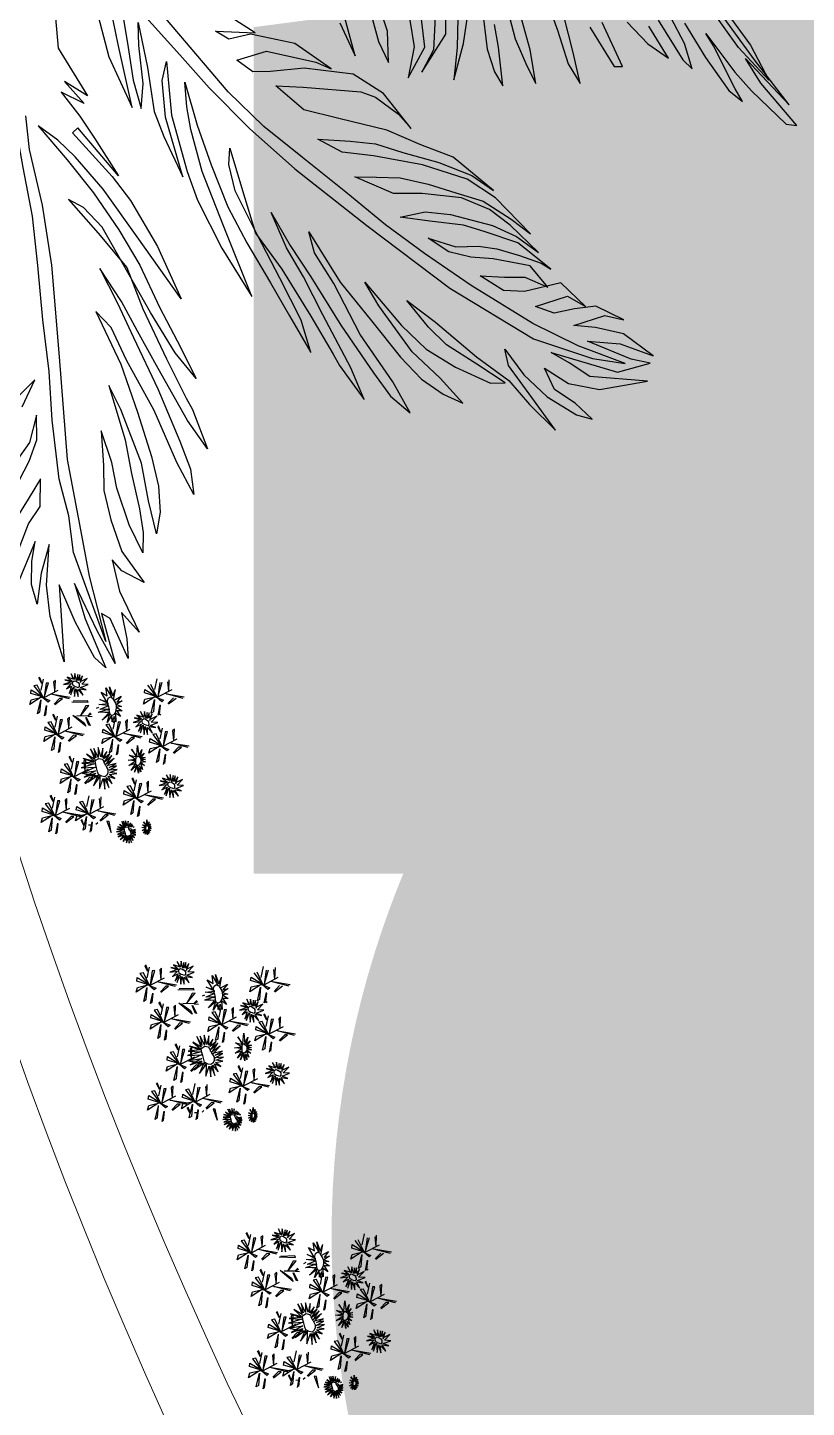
# Model space of a CAD drawing. Header units: millimetres. Extents: x 2508 to 2607, y 837 to 997.
# Drawn here: x 2513.068 to 2514.872, y 845.941 to 849.14 of the extents above; entities that cross this region are included whole.
import ezdxf

# ---------------------------------------------------------------- set-up
doc = ezdxf.new("R2010")
doc.units = ezdxf.units.MM
doc.layers.add('pergolas', color=24, linetype='Continuous')
doc.layers.add('PISO EST', color=250, linetype='Continuous', lineweight=0)
pattern_1 = [(130, (5203.12635, -102.22134), (-0.364369338, -0.03187817), [0.0381, -0.4191]), (185, (5203.12635, -102.22134), (0.07048565, 0.382113286), [0.03048, -0.33528]), (79.549, (5203.096, -102.224), (-0.293885003, 0.350233376), [0.03238, -0.35618]), (133.8158, (5203.12635, -102.11974), (-0.54215808, -0.084084656), [0.05715, -0.62865]), (83.3644, (5203.08117, -102.12675), (-0.47480847, 0.49485111), [0.04857, -0.53427]), (188.816, (5203.12635, -102.11974), (-0.47480921, 0.49485024), [0.04572, -0.50292]), (159, (5203.07555, -102.14514), (-0.30322976, -0.204531037), [0.0381, -0.4191]), (214, (5203.07555, -102.14514), (-0.123604057, 0.36837593), [0.03048, -0.33528]), (108.5486, (5203.0503, -102.1622), (-0.42683298, 0.163845715), [0.03238, -0.35618]), (142.5, (5203.12635, -102.22134), (-0.0061772065, 0.169110078), [0, -0.331216, 0, -0.34036, 0, -0.33655]), (172.5, (5203.12635, -102.22134), (-0.133639325, 0.20036115), [0, -0.194056, 0, -0.323596, 0, -0.12827]), (212.5, (5203.23964, -102.22134), (-0.2711811903, -0.011457488), [0, -0.127, 0, -0.39624, 0, -0.52578]), (222.5, (5203.29044, -102.22134), (-0.296258363, 0.050852982), [0, -0.1651, 0, -0.263144, 0, -0.37338])]

# ---------------------------------------------------------------- blocks, each defined once
blk = doc.blocks.new('A-19')
at = {"color": 1}
for points in [[(0.7812, -0.1299), (0.8181, -0.1804), (0.8391, -0.22), (0.8047, -0.1829), (0.7723, -0.1377)], [(-0.0028, -0.2605), (0.0014, -0.2985), (0.0162, -0.3616), (0.0266, -0.4295), (0.0353, -0.5335), (0.0445, -0.6497), (0.0595, -0.7294), (0.0693, -0.7819), (0.0883, -0.8559), (0.0517, -0.7553), (0.0462, -0.7137), (0.0354, -0.672), (0.0274, -0.6052), (0.0241, -0.5503), (0.0171, -0.4915), (0.0113, -0.4302), (0.0054, -0.3741), (-0.0054, -0.3189), (-0.0203, -0.2339), (-0.0191, -0.172), (-0.018, -0.1205)], [(0.1719, -0.1914), (0.2051, -0.2286), (0.2508, -0.2747), (0.3021, -0.3203), (0.3839, -0.3847), (0.4779, -0.4558), (0.5726, -0.5131), (0.6394, -0.5354), (0.6761, -0.5412), (0.6229, -0.521), (0.5719, -0.4956), (0.502, -0.4526), (0.4492, -0.4165), (0.4049, -0.3838), (0.3599, -0.3468), (0.311, -0.3078), (0.2671, -0.2724), (0.2266, -0.2333), (0.1215, -0.109)], [(0.1269, -0.1411), (0.1719, -0.1914), (0.1719, -0.1914)]]:
    blk.add_lwpolyline(points, dxfattribs=at)
at = {"color": 8}
for points in [[(0.3533, -0.1551), (0.3706, -0.1924), (0.3511, -0.12)], [(0.388, -0.1428), (0.3971, -0.1761), (0.4084, -0.2), (0.407, -0.1643), (0.3919, -0.1176)], [(0.4325, -0.152), (0.4374, -0.1821), (0.4305, -0.2172), (0.4493, -0.1828), (0.4449, -0.1443)], [(0.461, -0.1481), (0.4591, -0.1858), (0.4461, -0.211), (0.4733, -0.168), (0.4731, -0.1269)], [(0.4869, -0.1493), (0.486, -0.183), (0.4822, -0.2196), (0.4934, -0.1784), (0.4994, -0.1381)], [(0.5143, -0.1381), (0.5202, -0.1847), (0.5282, -0.2107), (0.5379, -0.2264), (0.5327, -0.1828), (0.5282, -0.157)], [(0.5367, -0.1151), (0.5519, -0.1732), (0.5651, -0.2039), (0.5752, -0.2239), (0.5687, -0.1856), (0.5591, -0.1516)], [(0.5808, -0.1108), (0.5995, -0.1632), (0.6116, -0.2015), (0.6254, -0.2238), (0.6175, -0.1887), (0.6068, -0.1473)], [(0.6363, -0.1599), (0.6639, -0.2046), (0.6731, -0.2047), (0.6503, -0.1548)], [(0.6786, -0.1544), (0.7018, -0.179), (0.7255, -0.1952), (0.703, -0.1588)], [(0.7138, -0.1521), (0.7414, -0.1968), (0.7523, -0.2072), (0.7436, -0.1783), (0.7279, -0.1491)], [(0.7433, -0.1556), (0.7674, -0.1945), (0.7938, -0.2319), (0.8093, -0.244), (0.8007, -0.23), (0.7762, -0.1811), (0.7675, -0.167), (0.8003, -0.2108), (0.8192, -0.2322), (0.8584, -0.2698), (0.8707, -0.2713), (0.8298, -0.2234), (0.8124, -0.1953), (0.8621, -0.248), (0.8226, -0.197), (0.7976, -0.1621), (0.7618, -0.1133)], [(0.0289, -0.1233), (0.0344, -0.1838), (0.0676, -0.2377), (0.0416, -0.2216), (0.0637, -0.2465), (0.0378, -0.2335), (0.0588, -0.2609), (0.0756, -0.2857), (0.1025, -0.3285), (0.0566, -0.2742), (0.0504, -0.2797), (0.0954, -0.3291), (0.1163, -0.3565), (0.1467, -0.4084), (0.1737, -0.4678), (0.1237, -0.3974), (0.0853, -0.3434), (0.0534, -0.3067), (0.0338, -0.2881), (0.0118, -0.2716), (0.0444, -0.3102), (0.0744, -0.3476), (0.103, -0.3897), (0.1267, -0.4296), (0.1492, -0.4772), (0.169, -0.5154), (0.1907, -0.5582), (0.1669, -0.5288), (0.139, -0.4832), (0.1069, -0.4268), (0.0841, -0.3866), (0.0631, -0.3644), (0.0461, -0.3553), (0.0795, -0.3935), (0.112, -0.4321), (0.1302, -0.4793), (0.157, -0.5357), (0.1793, -0.5803), (0.1864, -0.5932), (0.2035, -0.6377), (0.1808, -0.6057), (0.1477, -0.5466), (0.1242, -0.5045), (0.1061, -0.4709), (0.0813, -0.4335), (0.1015, -0.4726), (0.1196, -0.5115), (0.1472, -0.5697), (0.172, -0.6289), (0.1842, -0.6607), (0.1879, -0.6895), (0.1688, -0.6531), (0.143, -0.5942), (0.1118, -0.5374), (0.0945, -0.5003), (0.077, -0.482), (0.1053, -0.542), (0.124, -0.5963), (0.1401, -0.6464), (0.1478, -0.6799), (0.1497, -0.7094), (0.1456, -0.7339), (0.1365, -0.6967), (0.1285, -0.654), (0.1051, -0.5931), (0.0916, -0.566), (0.11, -0.6277), (0.1173, -0.6656), (0.1265, -0.7058), (0.1305, -0.7324), (0.13, -0.7555), (0.1147, -0.7239), (0.1008, -0.6823), (0.0949, -0.6533), (0.0831, -0.6172), (0.0858, -0.6568), (0.0861, -0.6848), (0.0938, -0.7183), (0.1065, -0.7541), (0.1315, -0.7893), (0.1065, -0.7759), (0.0955, -0.7635), (0.1039, -0.7989), (0.126, -0.8456), (0.1059, -0.8231), (0.1122, -0.853), (0.1135, -0.8754), (0.093, -0.8301), (0.0835, -0.8244), (0.0989, -0.881), (0.0789, -0.8449), (0.0527, -0.7904), (0.065, -0.8305), (0.0884, -0.8861), (0.0756, -0.8743), (0.0541, -0.8346), (0.0355, -0.7918), (0.041, -0.8793), (0.0254, -0.8279), (0.0211, -0.7921), (0.0242, -0.7461), (0.0149, -0.7788), (0.0107, -0.8138), (0.0041, -0.7913), (0.0045, -0.7651), (0.0084, -0.7428), (-0.0116, -0.7911)], [(-0.0128, -0.7582), (0.0007, -0.7228), (0.014, -0.7031), (0.0144, -0.6717), (0.0004, -0.6948), (-0.0126, -0.7154)], [(-0.0098, -0.6737), (0.0015, -0.6517), (0.01, -0.6276), (0.0096, -0.5996), (0.0018, -0.6307), (-0.0138, -0.6524)], [(-0.0065, -0.5901), (0.0079, -0.5596), (-0.0125, -0.5799)], [(0.0755, -0.1317), (0.0916, -0.1934), (0.118, -0.2511), (0.1021, -0.1797), (0.0942, -0.1409)], [(0.1049, -0.1307), (0.1128, -0.1779), (0.1194, -0.22), (0.1283, -0.252), (0.1306, -0.2239), (0.1256, -0.1806), (0.1248, -0.1547), (0.1356, -0.2058), (0.1431, -0.2557), (0.154, -0.2839), (0.1753, -0.3297), (0.156, -0.2619), (0.1521, -0.2203), (0.1569, -0.1987), (0.1627, -0.2595), (0.1805, -0.3236), (0.1921, -0.356), (0.2197, -0.4105), (0.2536, -0.4652), (0.2216, -0.385), (0.1972, -0.3234), (0.1844, -0.2761), (0.1801, -0.2504), (0.1776, -0.2222), (0.1915, -0.271), (0.2074, -0.316), (0.2264, -0.3635), (0.2478, -0.4044), (0.2749, -0.4497), (0.2961, -0.4872), (0.3203, -0.5286), (0.3093, -0.492), (0.2854, -0.4444), (0.2555, -0.3868), (0.2348, -0.3453), (0.2276, -0.3156), (0.2285, -0.297), (0.2432, -0.3452), (0.2579, -0.3935), (0.2877, -0.4343), (0.3204, -0.4875), (0.3457, -0.5305), (0.3528, -0.5434), (0.3808, -0.5819), (0.3656, -0.5461), (0.3339, -0.4861), (0.3121, -0.443), (0.2929, -0.4101), (0.2755, -0.3698), (0.2968, -0.4072), (0.3205, -0.443), (0.3544, -0.4977), (0.3912, -0.5515), (0.4107, -0.5782), (0.4328, -0.597), (0.4132, -0.5619), (0.3764, -0.5081), (0.3464, -0.4505), (0.3247, -0.4158), (0.3181, -0.3918), (0.3537, -0.4489), (0.3892, -0.4927), (0.4218, -0.534), (0.4457, -0.5587), (0.4702, -0.5757), (0.4923, -0.5861), (0.4668, -0.5578), (0.4353, -0.5278), (0.3974, -0.4759), (0.3815, -0.449), (0.4232, -0.4981), (0.4511, -0.5247), (0.4841, -0.5452), (0.5237, -0.5632), (0.5404, -0.5631), (0.5082, -0.542), (0.4741, -0.5199), (0.4535, -0.5), (0.429, -0.4697), (0.4614, -0.4943), (0.5081, -0.5336), (0.5444, -0.5602), (0.5679, -0.5876), (0.5975, -0.6166), (0.5705, -0.5796), (0.5442, -0.5435), (0.5402, -0.5247), (0.5614, -0.5538), (0.5881, -0.5789), (0.6211, -0.5994), (0.6391, -0.6043), (0.6197, -0.5859), (0.5964, -0.5704), (0.5848, -0.5463), (0.612, -0.5638), (0.6471, -0.5707), (0.7015, -0.5612), (0.6362, -0.5558), (0.6129, -0.5403), (0.5924, -0.5287), (0.6676, -0.551), (0.7047, -0.5408), (0.6832, -0.536), (0.6335, -0.5157), (0.6706, -0.5187), (0.7081, -0.5323), (0.6744, -0.5075), (0.6428, -0.5004), (0.6181, -0.498), (0.6533, -0.4868), (0.6748, -0.4915), (0.6432, -0.4761), (0.619, -0.4793), (0.596, -0.4841), (0.5749, -0.4766), (0.6108, -0.4648), (0.6313, -0.4764), (0.6034, -0.4497), (0.5623, -0.4593), (0.5387, -0.4584), (0.5121, -0.4417), (0.5397, -0.4432), (0.5627, -0.4433), (0.5888, -0.4544), (0.5689, -0.4304), (0.527, -0.4224), (0.5015, -0.4205), (0.4767, -0.4145), (0.4534, -0.399), (0.4845, -0.4088), (0.5104, -0.408), (0.5308, -0.4112), (0.5568, -0.4187), (0.5812, -0.4274), (0.592, -0.434), (0.5548, -0.4045), (0.5165, -0.3915), (0.4932, -0.3844), (0.455, -0.3798), (0.4216, -0.3753), (0.4497, -0.3692), (0.4784, -0.3723), (0.5259, -0.3847), (0.5532, -0.3973), (0.5782, -0.4151), (0.5462, -0.3844), (0.5225, -0.3667), (0.4911, -0.3535), (0.4466, -0.3486), (0.414, -0.3483), (0.3703, -0.3296), (0.3946, -0.33), (0.4216, -0.3307), (0.4532, -0.3378), (0.4844, -0.3475), (0.5156, -0.3573), (0.5472, -0.3776), (0.569, -0.3942), (0.5295, -0.3532), (0.4973, -0.3321), (0.4469, -0.3159), (0.3914, -0.3058), (0.3558, -0.3016), (0.3282, -0.2869), (0.3648, -0.2891), (0.3935, -0.2922), (0.4247, -0.302), (0.4654, -0.3132), (0.5028, -0.3281), (0.5272, -0.3452), (0.4816, -0.3074), (0.4449, -0.2933), (0.4064, -0.2768), (0.3521, -0.2634), (0.3125, -0.2538), (0.2806, -0.2265), (0.3117, -0.2279), (0.377, -0.2332), (0.3935, -0.2393), (0.4197, -0.2587), (0.4338, -0.2749), (0.4025, -0.2351), (0.3683, -0.2131), (0.313, -0.2065), (0.2748, -0.2103), (0.2546, -0.2106), (0.2365, -0.1973), (0.27, -0.1872), (0.3259, -0.1995), (0.3435, -0.2071), (0.3021, -0.1783), (0.2522, -0.1677), (0.2276, -0.1736), (0.2124, -0.1643), (0.2573, -0.1664), (0.2301, -0.149)]]:
    blk.add_lwpolyline(points, dxfattribs=at)
blk = doc.blocks.new('mh')
at = {"color": 86, "linetype": 'Continuous'}
for p, q in [((998.5181, 665.3863), (998.5072, 665.3446)), ((998.5074, 665.3476), (998.5142, 665.3886)), ((998.3842, 665.348), (998.4014, 665.3151)), ((998.4038, 665.3744), (998.3929, 665.3326)), ((998.3932, 665.3356), (998.3999, 665.3766)), ((998.4026, 665.3518), (998.416, 665.3392)), ((998.4168, 665.3406), (998.403, 665.3584)), ((998.502, 665.3531), (998.4754, 665.3542)), ((998.4754, 665.3542), (998.4794, 665.3499)), ((998.4794, 665.3499), (998.5017, 665.3524)), ((998.4984, 665.36), (998.5156, 665.3271)), ((998.5172, 665.3704), (998.5169, 665.3638)), ((998.5169, 665.3638), (998.5302, 665.3512)), ((998.531, 665.3526), (998.5172, 665.3704)), ((998.3584, 665.3136), (998.3836, 665.3082)), ((998.3877, 665.3411), (998.3611, 665.3422)), ((998.3651, 665.3379), (998.3874, 665.3404)), ((998.4008, 665.316), (998.3664, 665.3261)), ((998.367, 665.3207), (998.3997, 665.3159)), ((998.4016, 665.3141), (998.3718, 665.2999)), ((998.4001, 665.3105), (998.4079, 665.3292)), ((998.4115, 665.3249), (998.4008, 665.3125)), ((998.4079, 665.3292), (998.4115, 665.3249)), ((998.4429, 665.3166), (998.4188, 665.3214)), ((998.4199, 665.3215), (998.4407, 665.3192)), ((998.4404, 665.3229), (998.4426, 665.3204)), ((998.4407, 665.3192), (998.4429, 665.3166)), ((998.4671, 665.3166), (998.4815, 665.3224)), ((998.4828, 665.3226), (998.4696, 665.3156)), ((998.4727, 665.3256), (998.4979, 665.3202)), ((998.5151, 665.328), (998.4807, 665.3381)), ((998.4807, 665.3381), (998.4813, 665.3327)), ((998.4813, 665.3327), (998.514, 665.3279)), ((998.5158, 665.3261), (998.486, 665.3119)), ((998.4875, 665.3041), (998.5137, 665.324)), ((998.4972, 665.2978), (998.5127, 665.3235)), ((998.5137, 665.324), (998.5054, 665.2969)), ((998.5127, 665.3235), (998.5311, 665.2948)), ((998.5144, 665.3225), (998.5221, 665.3412)), ((998.5202, 665.298), (998.5144, 665.3225)), ((998.5258, 665.3369), (998.5151, 665.3245)), ((998.5205, 665.3201), (998.549, 665.3176)), ((998.5526, 665.3126), (998.5209, 665.3201)), ((998.5221, 665.3412), (998.5258, 665.3369)), ((998.5571, 665.3286), (998.5331, 665.3334)), ((998.5341, 665.3335), (998.5549, 665.3311)), ((998.549, 665.3176), (998.5526, 665.3126)), ((998.6385, 665.3267), (998.6276, 665.285)), ((998.6278, 665.288), (998.6346, 665.3289)), ((998.3733, 665.2921), (998.3994, 665.312)), ((998.383, 665.2858), (998.3985, 665.3115)), ((998.3912, 665.2849), (998.383, 665.2858)), ((998.3994, 665.312), (998.3912, 665.2849)), ((998.3985, 665.3115), (998.4169, 665.2829)), ((998.4059, 665.286), (998.4001, 665.3105)), ((998.4169, 665.2829), (998.4059, 665.286)), ((998.4062, 665.3081), (998.4347, 665.3056)), ((998.4383, 665.3007), (998.4066, 665.3081)), ((998.4347, 665.3056), (998.4383, 665.3007)), ((998.486, 665.3119), (998.4875, 665.3041)), ((998.5054, 665.2969), (998.4972, 665.2978)), ((998.5311, 665.2948), (998.5202, 665.298)), ((998.6224, 665.2934), (998.5958, 665.2945)), ((998.5958, 665.2945), (998.5998, 665.2903)), ((998.5998, 665.2903), (998.6221, 665.2928)), ((998.6188, 665.3004), (998.636, 665.2674)), ((998.6348, 665.2629), (998.6425, 665.2815)), ((998.6376, 665.3108), (998.6373, 665.3042)), ((998.6373, 665.3042), (998.6506, 665.2916)), ((998.6514, 665.293), (998.6376, 665.3108)), ((998.6425, 665.2815), (998.6462, 665.2773)), ((998.4761, 665.2511), (998.4933, 665.2181)), ((998.4958, 665.2774), (998.4849, 665.2357)), ((998.4851, 665.2386), (998.4919, 665.2796)), ((998.4949, 665.2615), (998.4946, 665.2549)), ((998.4946, 665.2549), (998.5079, 665.2422)), ((998.5087, 665.2437), (998.4949, 665.2615)), ((998.5875, 665.257), (998.6019, 665.2628)), ((998.6032, 665.2629), (998.59, 665.256)), ((998.5931, 665.2659), (998.6183, 665.2605)), ((998.6355, 665.2684), (998.6011, 665.2785)), ((998.6011, 665.2785), (998.6017, 665.273)), ((998.6017, 665.273), (998.6344, 665.2682)), ((998.6363, 665.2665), (998.6064, 665.2523)), ((998.6064, 665.2523), (998.6079, 665.2444)), ((998.6079, 665.2444), (998.6341, 665.2644)), ((998.6176, 665.2381), (998.6331, 665.2639)), ((998.6341, 665.2644), (998.6258, 665.2372)), ((998.6331, 665.2639), (998.6515, 665.2352)), ((998.6406, 665.2383), (998.6348, 665.2629)), ((998.6462, 665.2773), (998.6355, 665.2648)), ((998.6409, 665.2604), (998.6694, 665.2579)), ((998.673, 665.253), (998.6413, 665.2605)), ((998.6775, 665.269), (998.6535, 665.2738)), ((998.6545, 665.2738), (998.6753, 665.2715)), ((998.6694, 665.2579), (998.673, 665.253)), ((998.6753, 665.2715), (998.6775, 665.269)), ((998.4797, 665.2441), (998.4531, 665.2452)), ((998.4531, 665.2452), (998.4571, 665.241)), ((998.4571, 665.241), (998.4794, 665.2434)), ((998.4928, 665.219), (998.4584, 665.2291)), ((998.4584, 665.2291), (998.459, 665.2237)), ((998.459, 665.2237), (998.4917, 665.2189)), ((998.4921, 665.2136), (998.4998, 665.2322)), ((998.5035, 665.2279), (998.4928, 665.2155)), ((998.4998, 665.2322), (998.5035, 665.2279)), ((998.5348, 665.2197), (998.5108, 665.2244)), ((998.5118, 665.2245), (998.5326, 665.2222)), ((998.5326, 665.2222), (998.5348, 665.2197)), ((998.6258, 665.2372), (998.6176, 665.2381)), ((998.6515, 665.2352), (998.6406, 665.2383)), ((998.6645, 665.1777), (998.6712, 665.2187)), ((998.4448, 665.2077), (998.4592, 665.2134)), ((998.4605, 665.2136), (998.4473, 665.2066)), ((998.4504, 665.2166), (998.4756, 665.2112)), ((998.4936, 665.2171), (998.4637, 665.2029)), ((998.4637, 665.2029), (998.4652, 665.1951)), ((998.4652, 665.1951), (998.4914, 665.2151)), ((998.4749, 665.1888), (998.4904, 665.2145)), ((998.4831, 665.1879), (998.4749, 665.1888)), ((998.4914, 665.2151), (998.4831, 665.1879)), ((998.4904, 665.2145), (998.5088, 665.1859)), ((998.4979, 665.189), (998.4921, 665.2136)), ((998.5088, 665.1859), (998.4979, 665.189)), ((998.4982, 665.2111), (998.5267, 665.2086)), ((998.5303, 665.2037), (998.4986, 665.2112)), ((998.5267, 665.2086), (998.5303, 665.2037)), ((998.6555, 665.1902), (998.6727, 665.1572)), ((998.6751, 665.2165), (998.6642, 665.1748)), ((998.6742, 665.2006), (998.6739, 665.194)), ((998.6739, 665.194), (998.6873, 665.1813)), ((998.6881, 665.1828), (998.6742, 665.2006)), ((998.6883, 665.198), (998.7149, 665.2075)), ((998.689, 665.2028), (998.6883, 665.198)), ((998.7145, 665.208), (998.689, 665.2028)), ((998.4127, 665.1544), (998.4093, 665.1525)), ((998.4115, 665.1164), (998.4127, 665.1544)), ((998.4438, 665.1374), (998.4206, 665.1561)), ((998.4206, 665.1561), (998.4212, 665.1492)), ((998.4248, 665.178), (998.4273, 665.1729)), ((998.4373, 665.1601), (998.4442, 665.1535)), ((998.4439, 665.1544), (998.4398, 665.1624)), ((998.445, 665.1537), (998.4443, 665.128)), ((998.4449, 665.1543), (998.4455, 665.1637)), ((998.4477, 665.1501), (998.4671, 665.1594)), ((998.4656, 665.156), (998.4485, 665.1492)), ((998.4671, 665.1594), (998.4656, 665.156)), ((998.5684, 665.1546), (998.5856, 665.1216)), ((998.588, 665.1809), (998.5771, 665.1392)), ((998.5774, 665.1421), (998.5842, 665.1831)), ((998.5872, 665.165), (998.5868, 665.1584)), ((998.5868, 665.1584), (998.6002, 665.1457)), ((998.601, 665.1472), (998.5872, 665.165)), ((998.6297, 665.1557), (998.6549, 665.1503)), ((998.659, 665.1832), (998.6324, 665.1843)), ((998.6364, 665.1801), (998.6587, 665.1825)), ((998.6721, 665.1581), (998.6377, 665.1682)), ((998.6383, 665.1628), (998.671, 665.158)), ((998.6729, 665.1562), (998.643, 665.142)), ((998.6446, 665.1342), (998.6707, 665.1542)), ((998.6543, 665.1279), (998.6697, 665.1536)), ((998.6707, 665.1542), (998.6624, 665.127)), ((998.6697, 665.1536), (998.6881, 665.125)), ((998.6714, 665.1527), (998.6792, 665.1713)), ((998.6828, 665.167), (998.6721, 665.1546)), ((998.6792, 665.1713), (998.6828, 665.167)), ((998.7141, 665.1588), (998.6901, 665.1635)), ((998.6912, 665.1636), (998.712, 665.1613)), ((998.6923, 665.1765), (998.6962, 665.1723)), ((998.6975, 665.1604), (998.6981, 665.155)), ((998.4093, 665.1525), (998.4103, 665.1194)), ((998.4212, 665.1492), (998.4449, 665.1359)), ((998.4686, 665.1491), (998.4434, 665.1186)), ((998.4445, 665.123), (998.4606, 665.1452)), ((998.4606, 665.1452), (998.4686, 665.1491)), ((998.4905, 665.1432), (998.4796, 665.1015)), ((998.4798, 665.1045), (998.4866, 665.1454)), ((998.4896, 665.1273), (998.4893, 665.1207)), ((998.5034, 665.1095), (998.4896, 665.1273)), ((998.5719, 665.1476), (998.5454, 665.1487)), ((998.5454, 665.1487), (998.5493, 665.1445)), ((998.5493, 665.1445), (998.5717, 665.1469)), ((998.585, 665.1226), (998.5506, 665.1326)), ((998.5506, 665.1326), (998.5512, 665.1272)), ((998.5512, 665.1272), (998.5839, 665.1224)), ((998.5843, 665.1171), (998.5921, 665.1357)), ((998.5958, 665.1314), (998.5851, 665.119)), ((998.5921, 665.1357), (998.5958, 665.1314)), ((998.6271, 665.1232), (998.603, 665.128)), ((998.6041, 665.128), (998.6249, 665.1257)), ((998.6249, 665.1257), (998.6271, 665.1232)), ((998.643, 665.142), (998.6446, 665.1342)), ((998.6624, 665.127), (998.6543, 665.1279)), ((998.6786, 665.1373), (998.6677, 665.0956)), ((998.668, 665.0986), (998.6748, 665.1395)), ((998.6772, 665.1281), (998.6714, 665.1527)), ((998.6881, 665.125), (998.6772, 665.1281)), ((998.6778, 665.1214), (998.6774, 665.1148)), ((998.6775, 665.1502), (998.706, 665.1477)), ((998.6916, 665.1036), (998.6778, 665.1214)), ((998.7096, 665.1428), (998.6779, 665.1503)), ((998.684, 665.139), (998.6984, 665.1447)), ((998.6997, 665.1449), (998.6864, 665.1379)), ((998.706, 665.1477), (998.7096, 665.1428)), ((998.405, 665.1108), (998.3941, 665.0691)), ((998.3943, 665.0721), (998.4011, 665.113)), ((998.4041, 665.0949), (998.4038, 665.0883)), ((998.418, 665.0771), (998.4041, 665.0949)), ((998.4744, 665.11), (998.4478, 665.1111)), ((998.4478, 665.1111), (998.4518, 665.1068)), ((998.4518, 665.1068), (998.4741, 665.1093)), ((998.4875, 665.0849), (998.4531, 665.095)), ((998.4531, 665.095), (998.4536, 665.0896)), ((998.4536, 665.0896), (998.4864, 665.0848)), ((998.4708, 665.1169), (998.488, 665.0839)), ((998.4868, 665.0794), (998.4945, 665.0981)), ((998.4982, 665.0938), (998.4875, 665.0813)), ((998.4893, 665.1207), (998.5026, 665.1081)), ((998.4945, 665.0981), (998.4982, 665.0938)), ((998.5295, 665.0855), (998.5055, 665.0903)), ((998.5065, 665.0903), (998.5273, 665.088)), ((998.5371, 665.1112), (998.5515, 665.1169)), ((998.5528, 665.1171), (998.5395, 665.1101)), ((998.5427, 665.1201), (998.5678, 665.1147)), ((998.5858, 665.1207), (998.556, 665.1064)), ((998.556, 665.1064), (998.5575, 665.0986)), ((998.5575, 665.0986), (998.5837, 665.1186)), ((998.5672, 665.0923), (998.5827, 665.118)), ((998.5754, 665.0914), (998.5672, 665.0923)), ((998.5837, 665.1186), (998.5754, 665.0914)), ((998.5827, 665.118), (998.6011, 665.0894)), ((998.5901, 665.0925), (998.5843, 665.1171)), ((998.6011, 665.0894), (998.5901, 665.0925)), ((998.5905, 665.1146), (998.6189, 665.1121)), ((998.6226, 665.1072), (998.5908, 665.1147)), ((998.6189, 665.1121), (998.6226, 665.1072)), ((998.6625, 665.104), (998.636, 665.1051)), ((998.636, 665.1051), (998.6399, 665.1009)), ((998.6399, 665.1009), (998.6623, 665.1034)), ((998.659, 665.111), (998.6762, 665.078)), ((998.6749, 665.0735), (998.6827, 665.0921)), ((998.6774, 665.1148), (998.6908, 665.1022)), ((998.6827, 665.0921), (998.6864, 665.0879)), ((998.3889, 665.0775), (998.3623, 665.0786)), ((998.3623, 665.0786), (998.3663, 665.0744)), ((998.3663, 665.0744), (998.3886, 665.0769)), ((998.402, 665.0525), (998.3676, 665.0626)), ((998.3676, 665.0626), (998.3682, 665.0571)), ((998.3853, 665.0845), (998.4025, 665.0515)), ((998.4013, 665.047), (998.409, 665.0656)), ((998.4127, 665.0614), (998.402, 665.0489)), ((998.4038, 665.0883), (998.4171, 665.0757)), ((998.409, 665.0656), (998.4127, 665.0614)), ((998.444, 665.0531), (998.42, 665.0579)), ((998.4211, 665.0579), (998.4419, 665.0556)), ((998.4395, 665.0735), (998.4539, 665.0793)), ((998.4552, 665.0795), (998.442, 665.0725)), ((998.4451, 665.0825), (998.4703, 665.0771)), ((998.4882, 665.083), (998.4584, 665.0688)), ((998.4584, 665.0688), (998.4599, 665.061)), ((998.4599, 665.061), (998.4861, 665.0809)), ((998.4696, 665.0547), (998.4851, 665.0804)), ((998.4861, 665.0809), (998.4778, 665.0538)), ((998.4851, 665.0804), (998.5035, 665.0517)), ((998.4926, 665.0549), (998.4868, 665.0794)), ((998.4929, 665.077), (998.5214, 665.0745)), ((998.525, 665.0695), (998.4933, 665.077)), ((998.5214, 665.0745), (998.525, 665.0695)), ((998.5273, 665.088), (998.5295, 665.0855)), ((998.6277, 665.0676), (998.6421, 665.0734)), ((998.6434, 665.0735), (998.6301, 665.0665)), ((998.6333, 665.0765), (998.6585, 665.0711)), ((998.6756, 665.079), (998.6412, 665.0891)), ((998.6412, 665.0891), (998.6418, 665.0836)), ((998.6418, 665.0836), (998.6745, 665.0788)), ((998.6764, 665.0771), (998.6466, 665.0629)), ((998.6466, 665.0629), (998.6481, 665.055)), ((998.6481, 665.055), (998.6743, 665.075)), ((998.6578, 665.0487), (998.6733, 665.0745)), ((998.6743, 665.075), (998.666, 665.0478)), ((998.6733, 665.0745), (998.6917, 665.0458)), ((998.6807, 665.0489), (998.6749, 665.0735)), ((998.6864, 665.0879), (998.6757, 665.0754)), ((998.6811, 665.071), (998.7095, 665.0685)), ((998.7132, 665.0636), (998.6814, 665.0711)), ((998.7177, 665.0796), (998.6936, 665.0844)), ((998.6947, 665.0844), (998.7155, 665.0821)), ((998.7095, 665.0685), (998.7132, 665.0636)), ((998.7155, 665.0821), (998.7177, 665.0796)), ((998.354, 665.0411), (998.3684, 665.0469)), ((998.3697, 665.047), (998.3565, 665.0401)), ((998.3596, 665.05), (998.3848, 665.0446)), ((998.3682, 665.0571), (998.4009, 665.0523)), ((998.4028, 665.0506), (998.3729, 665.0364)), ((998.3729, 665.0364), (998.3745, 665.0285)), ((998.3745, 665.0285), (998.4006, 665.0485)), ((998.3842, 665.0222), (998.3996, 665.048)), ((998.4006, 665.0485), (998.3923, 665.0213)), ((998.3996, 665.048), (998.418, 665.0193)), ((998.4071, 665.0224), (998.4013, 665.047)), ((998.4074, 665.0445), (998.4359, 665.042)), ((998.4395, 665.0371), (998.4078, 665.0446)), ((998.4359, 665.042), (998.4395, 665.0371)), ((998.4419, 665.0556), (998.444, 665.0531)), ((998.4778, 665.0538), (998.4696, 665.0547)), ((998.5035, 665.0517), (998.4926, 665.0549)), ((998.666, 665.0478), (998.6578, 665.0487)), ((998.6917, 665.0458), (998.6807, 665.0489)), ((998.3923, 665.0213), (998.3842, 665.0222)), ((998.418, 665.0193), (998.4071, 665.0224))]:
    blk.add_line(p, q, dxfattribs=at)
at = {"color": 50, "linetype": 'Continuous'}
for p, q in [((998.5966, 665.3483), (998.5805, 665.3447)), ((998.583, 665.3511), (998.5966, 665.3483)), ((998.5966, 665.351), (998.583, 665.3511)), ((998.5835, 665.3559), (998.5966, 665.351)), ((998.5964, 665.3553), (998.5835, 665.3559)), ((998.5859, 665.3623), (998.5964, 665.3553)), ((998.6017, 665.3574), (998.5859, 665.3623)), ((998.5917, 665.3731), (998.5998, 665.3562)), ((998.605, 665.3604), (998.5917, 665.3731)), ((998.6058, 665.3753), (998.605, 665.3604)), ((998.6127, 665.3579), (998.6058, 665.3753)), ((998.618, 665.3709), (998.6127, 665.3579)), ((998.6156, 665.3556), (998.618, 665.3709)), ((998.6305, 665.3634), (998.6156, 665.3556)), ((998.6156, 665.3464), (998.6339, 665.3521)), ((998.6336, 665.3438), (998.6156, 665.3464)), ((998.6177, 665.3517), (998.6305, 665.3634)), ((998.6339, 665.3521), (998.6177, 665.3517)), ((998.4595, 665.3155), (998.4587, 665.3006)), ((998.4664, 665.298), (998.4595, 665.3155)), ((998.5805, 665.3447), (998.5944, 665.3433)), ((998.5944, 665.3433), (998.5808, 665.3359)), ((998.5808, 665.3359), (998.5935, 665.3407)), ((998.5935, 665.3407), (998.5889, 665.3268)), ((998.5889, 665.3268), (998.5979, 665.3379)), ((998.5979, 665.3379), (998.5953, 665.3212)), ((998.5953, 665.3212), (998.5998, 665.3365)), ((998.5998, 665.3365), (998.6062, 665.3186)), ((998.6037, 665.3363), (998.616, 665.3251)), ((998.6062, 665.3186), (998.6037, 665.3363)), ((998.6096, 665.3371), (998.627, 665.3312)), ((998.616, 665.3251), (998.6096, 665.3371)), ((998.6119, 665.342), (998.6336, 665.3438)), ((998.627, 665.3312), (998.6119, 665.342)), ((998.6301, 665.3353), (998.6165, 665.3399)), ((998.4503, 665.2885), (998.4342, 665.2848)), ((998.4342, 665.2848), (998.4481, 665.2834)), ((998.4481, 665.2834), (998.4345, 665.276)), ((998.4367, 665.2912), (998.4503, 665.2885)), ((998.4503, 665.2911), (998.4367, 665.2912)), ((998.4372, 665.296), (998.4503, 665.2911)), ((998.4501, 665.2954), (998.4372, 665.296)), ((998.4396, 665.3024), (998.4501, 665.2954)), ((998.4554, 665.2975), (998.4396, 665.3024)), ((998.4454, 665.3132), (998.4536, 665.2963)), ((998.4587, 665.3006), (998.4454, 665.3132)), ((998.4656, 665.2821), (998.4874, 665.2839)), ((998.4807, 665.2713), (998.4656, 665.2821)), ((998.4717, 665.311), (998.4664, 665.298)), ((998.4693, 665.2957), (998.4717, 665.311)), ((998.4843, 665.3036), (998.4693, 665.2957)), ((998.4693, 665.2865), (998.4876, 665.2922)), ((998.4874, 665.2839), (998.4693, 665.2865)), ((998.4715, 665.2918), (998.4843, 665.3036)), ((998.4876, 665.2922), (998.4715, 665.2918)), ((998.531, 665.2838), (998.5409, 665.2764)), ((998.5388, 665.2748), (998.531, 665.2838)), ((998.5407, 665.2865), (998.5447, 665.277)), ((998.5409, 665.2764), (998.5407, 665.2865)), ((998.5447, 665.277), (998.5459, 665.2872)), ((998.5459, 665.2872), (998.5473, 665.2767)), ((998.5473, 665.2767), (998.5513, 665.2869)), ((998.5513, 665.2869), (998.5524, 665.2763)), ((998.5524, 665.2763), (998.5597, 665.2853)), ((998.5597, 665.2853), (998.556, 665.2764)), ((998.6854, 665.2905), (998.6988, 665.292)), ((998.698, 665.2894), (998.6854, 665.2905)), ((998.6995, 665.2899), (998.6899, 665.283)), ((998.6899, 665.283), (998.6991, 665.2886)), ((998.6902, 665.2956), (998.6992, 665.2937)), ((998.6988, 665.292), (998.6902, 665.2956)), ((998.695, 665.2985), (998.7003, 665.2945)), ((998.6992, 665.2937), (998.695, 665.2985)), ((998.6974, 665.2802), (998.6995, 665.2899)), ((998.7023, 665.2875), (998.6974, 665.2802)), ((998.7007, 665.2887), (998.6985, 665.2892)), ((998.6987, 665.2896), (998.6988, 665.2908)), ((998.6991, 665.289), (998.6987, 665.2896)), ((998.6988, 665.2908), (998.6992, 665.2919)), ((998.6992, 665.2919), (998.7006, 665.2936)), ((998.7002, 665.2999), (998.7023, 665.2948)), ((998.7003, 665.2945), (998.7002, 665.2999)), ((998.7006, 665.2936), (998.7013, 665.294)), ((998.7035, 665.2884), (998.7007, 665.2887)), ((998.7013, 665.294), (998.704, 665.2944)), ((998.7023, 665.2948), (998.703, 665.3003)), ((998.7036, 665.2789), (998.7023, 665.2875)), ((998.703, 665.3003), (998.7037, 665.2947)), ((998.7059, 665.2884), (998.7035, 665.2884)), ((998.7046, 665.2878), (998.7036, 665.2789)), ((998.7037, 665.2947), (998.7059, 665.3001)), ((998.704, 665.2944), (998.7065, 665.2942)), ((998.7102, 665.2797), (998.7046, 665.2878)), ((998.7059, 665.3001), (998.7064, 665.2944)), ((998.7084, 665.2883), (998.7059, 665.2884)), ((998.7064, 665.2944), (998.7104, 665.2993)), ((998.7065, 665.2942), (998.7094, 665.2924)), ((998.7076, 665.2881), (998.7102, 665.2797)), ((998.7164, 665.2826), (998.7076, 665.2881)), ((998.7104, 665.2993), (998.7084, 665.2945)), ((998.7084, 665.2945), (998.7151, 665.2967)), ((998.7098, 665.2892), (998.7084, 665.2883)), ((998.7093, 665.2898), (998.7164, 665.2826)), ((998.7187, 665.2865), (998.7093, 665.2898)), ((998.7094, 665.2924), (998.7106, 665.2907)), ((998.7106, 665.2907), (998.7098, 665.2892)), ((998.7151, 665.2967), (998.711, 665.2927)), ((998.711, 665.2927), (998.7183, 665.2945)), ((998.7199, 665.2917), (998.711, 665.2899)), ((998.711, 665.2899), (998.7187, 665.2865)), ((998.7183, 665.2945), (998.7118, 665.2909)), ((998.7118, 665.2909), (998.7199, 665.2917)), ((998.4345, 665.276), (998.4472, 665.2808)), ((998.4472, 665.2808), (998.4427, 665.2669)), ((998.4427, 665.2669), (998.4516, 665.278)), ((998.4516, 665.278), (998.449, 665.2613)), ((998.449, 665.2613), (998.4535, 665.2767)), ((998.4535, 665.2767), (998.4599, 665.2587)), ((998.4574, 665.2764), (998.4697, 665.2652)), ((998.4599, 665.2587), (998.4574, 665.2764)), ((998.4634, 665.2772), (998.4807, 665.2713)), ((998.4697, 665.2652), (998.4634, 665.2772)), ((998.4838, 665.2754), (998.4703, 665.28)), ((998.5133, 665.2689), (998.5381, 665.2718)), ((998.5366, 665.2668), (998.5133, 665.2689)), ((998.5395, 665.2679), (998.5216, 665.255)), ((998.5216, 665.255), (998.5387, 665.2654)), ((998.5221, 665.2784), (998.5388, 665.2748)), ((998.5381, 665.2718), (998.5221, 665.2784)), ((998.5355, 665.2498), (998.5395, 665.2679)), ((998.5446, 665.2634), (998.5355, 665.2498)), ((998.5416, 665.2656), (998.5375, 665.2665)), ((998.538, 665.2672), (998.5381, 665.2695)), ((998.5386, 665.2662), (998.538, 665.2672)), ((998.5381, 665.2695), (998.5389, 665.2716)), ((998.5389, 665.2716), (998.5415, 665.2748)), ((998.5415, 665.2748), (998.5428, 665.2755)), ((998.5468, 665.265), (998.5416, 665.2656)), ((998.5428, 665.2755), (998.5478, 665.2762)), ((998.547, 665.2474), (998.5446, 665.2634)), ((998.5513, 665.265), (998.5468, 665.265)), ((998.5489, 665.264), (998.547, 665.2474)), ((998.5478, 665.2762), (998.5525, 665.2759)), ((998.5593, 665.2489), (998.5489, 665.264)), ((998.556, 665.2649), (998.5513, 665.265)), ((998.5525, 665.2759), (998.5578, 665.2725)), ((998.5545, 665.2646), (998.5593, 665.2489)), ((998.571, 665.2542), (998.5545, 665.2646)), ((998.556, 665.2764), (998.5685, 665.2805)), ((998.5587, 665.2665), (998.556, 665.2649)), ((998.5576, 665.2677), (998.571, 665.2542)), ((998.5752, 665.2615), (998.5576, 665.2677)), ((998.5578, 665.2725), (998.5601, 665.2694)), ((998.5601, 665.2694), (998.5587, 665.2665)), ((998.5685, 665.2805), (998.5608, 665.2731)), ((998.5608, 665.2731), (998.5744, 665.2765)), ((998.5774, 665.2712), (998.5609, 665.2679)), ((998.5609, 665.2679), (998.5752, 665.2615)), ((998.5744, 665.2765), (998.5624, 665.2697)), ((998.5624, 665.2697), (998.5774, 665.2712)), ((998.6928, 665.2522), (998.7004, 665.2468)), ((998.7021, 665.2486), (998.6928, 665.2522)), ((998.7019, 665.2521), (998.6958, 665.2561)), ((998.6958, 665.2561), (998.7021, 665.2486)), ((998.7019, 665.2536), (998.6979, 665.2582)), ((998.7021, 665.2556), (998.6979, 665.2582)), ((998.7027, 665.2589), (998.7011, 665.2613)), ((998.7028, 665.2598), (998.7011, 665.2613)), ((998.704, 665.2512), (998.7048, 665.2503)), ((998.704, 665.2508), (998.7048, 665.2503)), ((998.706, 665.2531), (998.7075, 665.2521)), ((998.7063, 665.2538), (998.7075, 665.2521)), ((998.7071, 665.2559), (998.7108, 665.2525)), ((998.7078, 665.2639), (998.7104, 665.2537)), ((998.7127, 665.255), (998.7078, 665.2639)), ((998.7106, 665.2643), (998.7127, 665.255)), ((998.7161, 665.2549), (998.7106, 665.2643)), ((998.7151, 665.2652), (998.7161, 665.2549)), ((998.7191, 665.2559), (998.7151, 665.2652)), ((998.7202, 665.2645), (998.7191, 665.2559)), ((998.7217, 665.2552), (998.7202, 665.2645)), ((998.7267, 665.2621), (998.7217, 665.2552)), ((998.7225, 665.2522), (998.722, 665.2493)), ((998.722, 665.2493), (998.7313, 665.2391)), ((998.7324, 665.2407), (998.7225, 665.2522)), ((998.7237, 665.254), (998.7267, 665.2621)), ((998.7333, 665.2587), (998.7237, 665.254)), ((998.7251, 665.2517), (998.7333, 665.2587)), ((998.7379, 665.2547), (998.7251, 665.2517)), ((998.7263, 665.2499), (998.7379, 665.2547)), ((998.7399, 665.2496), (998.7263, 665.2499)), ((998.7264, 665.2476), (998.7399, 665.2496)), ((998.4071, 665.2133), (998.3829, 665.2177)), ((998.3983, 665.2115), (998.3829, 665.2177)), ((998.4086, 665.2141), (998.399, 665.2311)), ((998.399, 665.2311), (998.4124, 665.2208)), ((998.4035, 665.2111), (998.4149, 665.2179)), ((998.4097, 665.233), (998.4184, 665.22)), ((998.4124, 665.2208), (998.4097, 665.233)), ((998.4149, 665.2179), (998.4199, 665.2192)), ((998.4184, 665.22), (998.4223, 665.232)), ((998.4199, 665.2192), (998.4252, 665.2195)), ((998.4223, 665.232), (998.4239, 665.2199)), ((998.4239, 665.2199), (998.4325, 665.2329)), ((998.4252, 665.2195), (998.4319, 665.2189)), ((998.4319, 665.2189), (998.4374, 665.2166)), ((998.4325, 665.2329), (998.4326, 665.2206)), ((998.4326, 665.2206), (998.4462, 665.2292)), ((998.4462, 665.2292), (998.438, 665.2175)), ((998.438, 665.2175), (998.4579, 665.2188)), ((998.4579, 665.2188), (998.446, 665.2143)), ((998.5548, 665.2195), (998.5597, 665.2006)), ((998.564, 665.2029), (998.5548, 665.2195)), ((998.5602, 665.2202), (998.564, 665.2029)), ((998.5704, 665.2027), (998.5602, 665.2202)), ((998.5685, 665.2219), (998.5704, 665.2027)), ((998.5759, 665.2045), (998.5685, 665.2219)), ((998.578, 665.2206), (998.5759, 665.2045)), ((998.5807, 665.2032), (998.578, 665.2206)), ((998.6995, 665.2445), (998.688, 665.2413)), ((998.688, 665.2413), (998.7002, 665.2416)), ((998.6887, 665.2471), (998.6995, 665.2445)), ((998.7004, 665.2468), (998.6887, 665.2471)), ((998.7002, 665.2416), (998.6889, 665.2361)), ((998.6889, 665.2361), (998.7006, 665.2384)), ((998.7006, 665.2384), (998.6894, 665.2321)), ((998.6894, 665.2321), (998.7026, 665.2372)), ((998.7026, 665.2372), (998.6964, 665.227)), ((998.6964, 665.227), (998.7053, 665.2368)), ((998.7053, 665.2368), (998.7017, 665.2229)), ((998.7017, 665.2229), (998.7062, 665.2362)), ((998.7062, 665.2362), (998.7075, 665.2211)), ((998.7075, 665.2211), (998.7084, 665.2369)), ((998.7084, 665.2369), (998.7133, 665.2203)), ((998.7123, 665.2379), (998.7193, 665.2224)), ((998.7133, 665.2203), (998.7123, 665.2379)), ((998.7167, 665.2382), (998.7249, 665.2239)), ((998.7193, 665.2224), (998.7167, 665.2382)), ((998.7199, 665.2383), (998.7312, 665.2287)), ((998.7249, 665.2239), (998.7199, 665.2383)), ((998.7223, 665.2409), (998.7357, 665.2354)), ((998.7312, 665.2287), (998.7223, 665.2409)), ((998.7245, 665.2435), (998.7389, 665.2432)), ((998.7357, 665.2354), (998.7245, 665.2435)), ((998.7389, 665.2432), (998.7264, 665.2476)), ((998.735, 665.2359), (998.7331, 665.2386)), ((998.3768, 665.2036), (998.3983, 665.2115)), ((998.3999, 665.2084), (998.3768, 665.2036)), ((998.3792, 665.1956), (998.3999, 665.2084)), ((998.3977, 665.1983), (998.3792, 665.1956)), ((998.3894, 665.1842), (998.3977, 665.1983)), ((998.4118, 665.1979), (998.3894, 665.1842)), ((998.4001, 665.206), (998.4022, 665.21)), ((998.4037, 665.2005), (998.4001, 665.206)), ((998.4035, 665.2111), (998.4022, 665.21)), ((998.4102, 665.1992), (998.4037, 665.2005)), ((998.4157, 665.2017), (998.4062, 665.1817)), ((998.4062, 665.1817), (998.4118, 665.1979)), ((998.4176, 665.2002), (998.4102, 665.1992)), ((998.4179, 665.1795), (998.4157, 665.2017)), ((998.4194, 665.2005), (998.4176, 665.2002)), ((998.4207, 665.2006), (998.4179, 665.1795)), ((998.4194, 665.2005), (998.4305, 665.2028)), ((998.4217, 665.1999), (998.4293, 665.1812)), ((998.4285, 665.2024), (998.4368, 665.1778)), ((998.4286, 665.2024), (998.4293, 665.1812)), ((998.4296, 665.2023), (998.4292, 665.2007)), ((998.4303, 665.1995), (998.4295, 665.2026)), ((998.4385, 665.2043), (998.4305, 665.2028)), ((998.4362, 665.1929), (998.4358, 665.203)), ((998.4362, 665.1929), (998.4368, 665.1778)), ((998.4374, 665.2166), (998.442, 665.213)), ((998.4542, 665.1872), (998.438, 665.2012)), ((998.4424, 665.206), (998.4385, 665.2043)), ((998.4397, 665.2046), (998.4542, 665.1872)), ((998.4595, 665.1983), (998.4397, 665.2046)), ((998.442, 665.213), (998.4433, 665.2091)), ((998.4585, 665.2097), (998.4421, 665.209)), ((998.4421, 665.209), (998.4595, 665.1983)), ((998.4433, 665.2091), (998.4424, 665.206)), ((998.446, 665.2143), (998.4585, 665.2097)), ((998.5194, 665.1883), (998.5395, 665.1834)), ((998.541, 665.1877), (998.5194, 665.1883)), ((998.527, 665.1976), (998.541, 665.1877)), ((998.5442, 665.1911), (998.527, 665.1976)), ((998.5491, 665.1941), (998.5326, 665.2049)), ((998.5326, 665.2049), (998.5442, 665.1911)), ((998.5517, 665.1912), (998.5365, 665.2089)), ((998.5531, 665.1983), (998.5365, 665.2089)), ((998.5571, 665.1936), (998.5424, 665.2146)), ((998.5625, 665.1965), (998.5424, 665.2146)), ((998.5478, 665.1957), (998.5492, 665.1941)), ((998.5478, 665.195), (998.5492, 665.1941)), ((998.5515, 665.1993), (998.5543, 665.1975)), ((998.5521, 665.2007), (998.5543, 665.1975)), ((998.5536, 665.2045), (998.5605, 665.1983)), ((998.59, 665.2161), (998.5807, 665.2032)), ((998.5844, 665.201), (998.59, 665.2161)), ((998.6024, 665.2097), (998.5844, 665.201)), ((998.587, 665.1968), (998.6024, 665.2097)), ((998.6108, 665.2023), (998.587, 665.1968)), ((998.5894, 665.1934), (998.6108, 665.2023)), ((998.6146, 665.1928), (998.5894, 665.1934)), ((998.5895, 665.1891), (998.6146, 665.1928)), ((998.6128, 665.181), (998.5895, 665.1891)), ((998.3716, 665.1544), (998.3707, 665.1395)), ((998.3784, 665.137), (998.3716, 665.1544)), ((998.5395, 665.1834), (998.518, 665.1775)), ((998.518, 665.1775), (998.5408, 665.1779)), ((998.5408, 665.1779), (998.5197, 665.1677)), ((998.5197, 665.1677), (998.5414, 665.1719)), ((998.5414, 665.1719), (998.5206, 665.1602)), ((998.5206, 665.1602), (998.5453, 665.1699)), ((998.5453, 665.1699), (998.5336, 665.1507)), ((998.5336, 665.1507), (998.5503, 665.1691)), ((998.5503, 665.1691), (998.5435, 665.1432)), ((998.5435, 665.1432), (998.5519, 665.1679)), ((998.5519, 665.1679), (998.5544, 665.1399)), ((998.5544, 665.1399), (998.556, 665.1692)), ((998.556, 665.1692), (998.5651, 665.1384)), ((998.5632, 665.1711), (998.5763, 665.1422)), ((998.5651, 665.1384), (998.5632, 665.1711)), ((998.5715, 665.1716), (998.5866, 665.1451)), ((998.5763, 665.1422), (998.5715, 665.1716)), ((998.5774, 665.1718), (998.5983, 665.154)), ((998.5866, 665.1451), (998.5774, 665.1718)), ((998.5819, 665.1767), (998.6068, 665.1664)), ((998.5983, 665.154), (998.5819, 665.1767)), ((998.586, 665.1816), (998.6128, 665.181)), ((998.6068, 665.1664), (998.586, 665.1816)), ((998.3623, 665.1274), (998.3463, 665.1238)), ((998.3463, 665.1238), (998.3602, 665.1223)), ((998.3602, 665.1223), (998.3466, 665.115)), ((998.3488, 665.1302), (998.3623, 665.1274)), ((998.3624, 665.1301), (998.3488, 665.1302)), ((998.3492, 665.135), (998.3624, 665.1301)), ((998.3622, 665.1344), (998.3492, 665.135)), ((998.3517, 665.1413), (998.3622, 665.1344)), ((998.3674, 665.1365), (998.3517, 665.1413)), ((998.3575, 665.1521), (998.3656, 665.1353)), ((998.3707, 665.1395), (998.3575, 665.1521)), ((998.3776, 665.1211), (998.3994, 665.1228)), ((998.3838, 665.1499), (998.3784, 665.137)), ((998.3814, 665.1347), (998.3838, 665.1499)), ((998.3963, 665.1425), (998.3814, 665.1347)), ((998.3814, 665.1255), (998.3997, 665.1312)), ((998.3994, 665.1228), (998.3814, 665.1255)), ((998.3835, 665.1308), (998.3963, 665.1425)), ((998.3997, 665.1312), (998.3835, 665.1308)), ((998.3466, 665.115), (998.3592, 665.1198)), ((998.3592, 665.1198), (998.3547, 665.1059)), ((998.3547, 665.1059), (998.3637, 665.117)), ((998.3637, 665.117), (998.3611, 665.1003)), ((998.3611, 665.1003), (998.3656, 665.1156)), ((998.3656, 665.1156), (998.3719, 665.0976)), ((998.3695, 665.1153), (998.3817, 665.1042)), ((998.3719, 665.0976), (998.3695, 665.1153)), ((998.3754, 665.1161), (998.3927, 665.1103)), ((998.3817, 665.1042), (998.3754, 665.1161)), ((998.3927, 665.1103), (998.3776, 665.1211)), ((998.3958, 665.1143), (998.3823, 665.119))]:
    blk.add_line(p, q, dxfattribs=at)
for points in [[(998.5995, 665.3481), (998.5997, 665.3498), (998.6013, 665.3519), (998.6047, 665.3545), (998.6104, 665.3547), (998.6136, 665.3525), (998.6122, 665.349), (998.611, 665.345), (998.6082, 665.3403), (998.6035, 665.3394), (998.5998, 665.3396), (998.597, 665.3431), (998.5985, 665.3472), (998.6001, 665.3495)], [(998.4532, 665.2882), (998.4534, 665.2899), (998.455, 665.2921), (998.4584, 665.2946), (998.4641, 665.2948), (998.4674, 665.2926), (998.4659, 665.2891), (998.4647, 665.2851), (998.462, 665.2805), (998.4572, 665.2795), (998.4535, 665.2797), (998.4507, 665.2832), (998.4522, 665.2873), (998.4538, 665.2897)], [(998.7106, 665.2508), (998.7132, 665.2523), (998.7153, 665.2535), (998.7197, 665.2536), (998.7226, 665.2518), (998.7244, 665.2497), (998.7238, 665.246), (998.7216, 665.2418), (998.7183, 665.2406), (998.7132, 665.2395), (998.7093, 665.2383), (998.7042, 665.2375), (998.7014, 665.242), (998.7025, 665.2462), (998.7058, 665.2487)], [(998.7106, 665.2508), (998.7098, 665.2506), (998.7093, 665.2502), (998.7088, 665.2499), (998.7084, 665.2495), (998.7077, 665.2492), (998.7068, 665.2489), (998.7058, 665.2486), (998.7058, 665.2487)], [(998.56, 665.1951), (998.5648, 665.1979), (998.5689, 665.2001), (998.577, 665.2002), (998.5825, 665.197), (998.5857, 665.193), (998.5846, 665.1861), (998.5806, 665.1783), (998.5744, 665.1762), (998.565, 665.1741), (998.5576, 665.1718), (998.5482, 665.1703), (998.5429, 665.1788), (998.5449, 665.1866), (998.5511, 665.1912)], [(998.56, 665.1951), (998.5587, 665.1948), (998.5577, 665.194), (998.5568, 665.1935), (998.5559, 665.1927), (998.5547, 665.1921), (998.5529, 665.1916), (998.5512, 665.1911), (998.5511, 665.1912)], [(998.3653, 665.1271), (998.3655, 665.1289), (998.3671, 665.131), (998.3704, 665.1336), (998.3762, 665.1338), (998.3794, 665.1315), (998.378, 665.128), (998.3768, 665.124), (998.374, 665.1194), (998.3692, 665.1185), (998.3655, 665.1187), (998.3628, 665.1222), (998.3643, 665.1263), (998.3658, 665.1286)]]:
    blk.add_lwpolyline(points, dxfattribs=at)

msp = doc.modelspace()

# ---------------------------------------------------------------- hatches: boundary and pattern name
at = {"layer": 'PISO EST', "lineweight": 0}
h = msp.add_hatch(dxfattribs=at)
h.set_pattern_fill('AR-CONC', color=256, scale=0.002, style=0)
h.set_pattern_definition(pattern_1)
h.paths.add_polyline_path([(2521.5552, 845.7106), (2519.7311, 847.0337), (2518.1007, 845.7106), (2518.1007, 841.66), (2521.5552, 841.66)])
h.paths.add_polyline_path([(2518.9121, 847.9168), (2515.5303, 847.3225), (2515.5303, 843.1695), (2517.3022, 842.1637), (2519.1143, 843.1695)])
h.paths.add_polyline_path([(2518.3501, 849.7666), (2513.5913, 849.1412), (2513.5913, 847.1779), (2517.8318, 847.1779), (2518.9121, 847.9168)])
h = msp.add_hatch(dxfattribs=at)
h.set_pattern_fill('AR-CONC', color=256, scale=0.002, style=0)
h.set_pattern_definition(pattern_1)
edge = h.paths.add_edge_path()
edge.add_arc((2515.9799, 846.3366), 2.2078, 180, 540, ccw=False)
h.paths.add_polyline_path([(2518.6756, 848.2515), (2519.2033, 847.3807), (2519.3836, 846.9333), (2518.1311, 845.636), (2518.1311, 843.2529), (2519.1482, 843.2529)])
h.paths.add_polyline_path([(2522.0095, 839.7814), (2521.0882, 839.7814), (2521.0882, 845.6421), (2522.0095, 845.6421)])

# ---------------------------------------------------------------- linework, layer by layer
at = {"layer": 'PISO EST', "color": 251}
for centre, radius, start, end in [((2523.1899, 850.3686), 10.766, 180.00058, 263.7004), ((2523.2776, 850.5421), 10.7533, 180.92531, 263.22778)]:
    msp.add_arc(centre, radius, start, end, dxfattribs=at)

# ---------------------------------------------------------------- block references
at = {"rotation": 270}
for p in [(1848.0537, 1845.9886), (1848.2997, 1845.3214), (1848.5341, 1844.7011)]:
    msp.add_blockref('mh', p, dxfattribs=at)
at = {"layer": 'pergolas', "xscale": 2.046488804899269, "yscale": 2.046488804899269, "zscale": 2.046488804899269}
msp.add_blockref('A-19', (2513.0684, 849.4686), dxfattribs=at)

doc.saveas('drawing.dxf')
